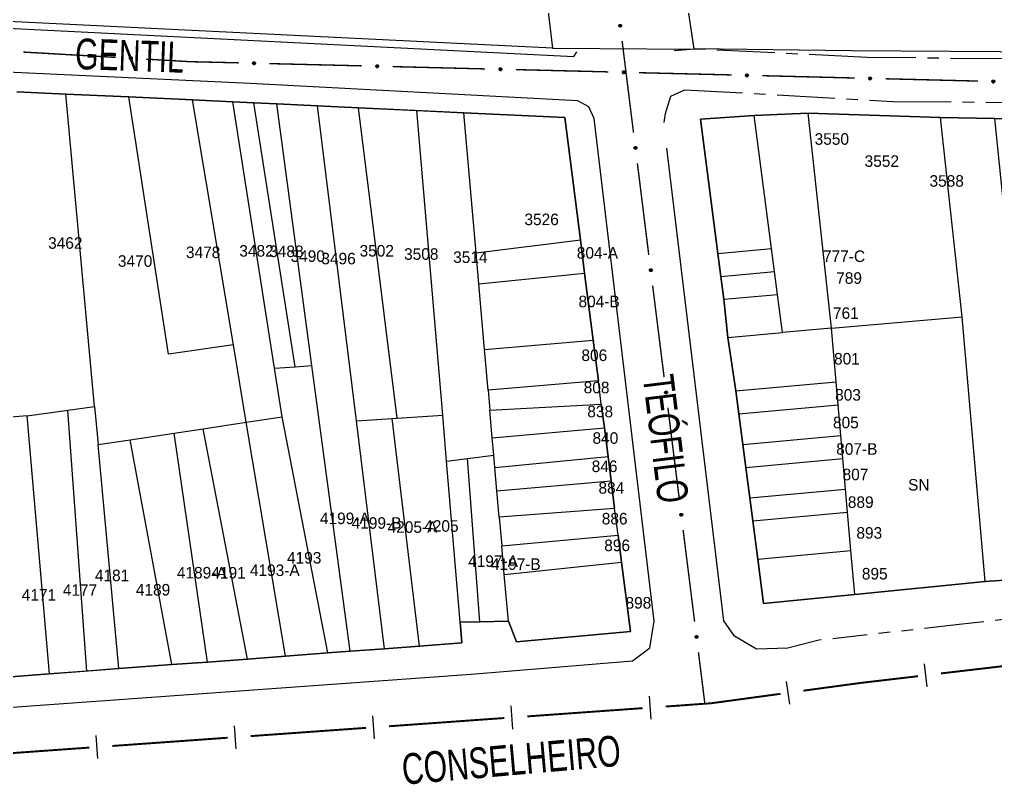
# Model space of a CAD drawing. Extents: x 203851 to 204958, y 4839055 to 4839989.
# Drawn here: x 204323.4 to 204450.1, y 4839085.3 to 4839184.7 of the extents above; entities that cross this region are included whole.
import ezdxf
from ezdxf.enums import TextEntityAlignment as Align

# ---------------------------------------------------------------- set-up
doc = ezdxf.new("R2010")
doc.units = 0
doc.header["$LTSCALE"] = 1.5
doc.header["$MEASUREMENT"] = 0
doc.linetypes.add('TRACO_13', pattern=[8, 5, -1, 1, -1])
doc.linetypes.add('TRACO_25', pattern=[8, 3, -1, 1, -1, 1, -1])
for name, color, linetype in [('CD_MALHA_LOTES', 7, 'CONTINUOUS'), ('HD-CANAIS', 7, 'CONTINUOUS'), ('LM-LIM-SETORES-BAIRROS', 250, 'CONTINUOUS'), ('RU-QUADRA', 210, 'CONTINUOUS'), ('SV-EIXO-RUA-PAV', 20, 'CONTINUOUS'), ('SV-PONTE-BUEIRO', 251, 'CONTINUOUS'), ('SV-RUA-NAO-PAV', 7, 'CONTINUOUS'), ('SV-RUA-PAVIM', 7, 'CONTINUOUS'), ('SV-TXT-RUA-N-PAV', 7, 'CONTINUOUS'), ('SV-TXT-RUA-PAV', 7, 'CONTINUOUS'), ('Th_NmrPort', 1, 'CONTINUOUS')]:
    doc.layers.add(name, color=color, linetype=linetype)
doc.styles.add('ARIAL', font='ARIAL.SHX')

msp = doc.modelspace()

# ---------------------------------------------------------------- linework, layer by layer
at = {"layer": 'CD_MALHA_LOTES', "linetype": 'Continuous', "flags": 128}
for points in [[(204323.05, 4839175.32), (204329.38, 4839175.02)], [(204329.38, 4839175.02), (204337.59, 4839174.64)], [(204333.14, 4839134.44), (204329.38, 4839175.02)], [(204337.59, 4839174.64), (204345.85, 4839174.25)], [(204342.71, 4839141.23), (204337.59, 4839174.64)], [(204345.85, 4839174.25), (204351.06, 4839174)], [(204351.16, 4839142.46), (204345.85, 4839174.25)], [(204351.06, 4839174), (204353.8, 4839173.87)], [(204356.5, 4839139.42), (204351.06, 4839174)], [(204353.8, 4839173.87), (204356.78, 4839173.73)], [(204359.19, 4839139.6), (204353.8, 4839173.87)], [(204356.78, 4839173.73), (204362.08, 4839173.48)], [(204361.34, 4839139.75), (204356.78, 4839173.73)], [(204362.08, 4839173.48), (204367.38, 4839173.23)], [(204367.13, 4839132.57), (204362.08, 4839173.48)], [(204367.38, 4839173.23), (204374.96, 4839172.88)], [(204372.39, 4839132.93), (204367.38, 4839173.23)], [(204374.96, 4839172.88), (204381.05, 4839172.59)], [(204378.32, 4839133.33), (204374.96, 4839172.88)], [(204381.05, 4839172.59), (204394.16, 4839171.97), (204396.19, 4839156.09)], [(204382.65, 4839154.4), (204381.05, 4839172.59)], [(204411.77, 4839171.76), (204418.77, 4839172.21)], [(204414.04, 4839154.32), (204411.77, 4839171.76)], [(204418.77, 4839172.21), (204425.77, 4839172.55)], [(204421.02, 4839154.95), (204418.77, 4839172.21)], [(204425.77, 4839172.55), (204442.93, 4839171.99)], [(204428.79, 4839144.61), (204425.77, 4839172.55)], [(204445.73, 4839146.09), (204442.93, 4839171.99)], [(204442.93, 4839171.99), (204449.97, 4839171.86)], [(204453.54, 4839137.11), (204449.97, 4839171.86)], [(204449.97, 4839171.86), (204463.8, 4839171.75)], [(204382.65, 4839154.4), (204396.19, 4839156.09)], [(204396.19, 4839156.09), (204396.74, 4839151.77)], [(204414.04, 4839154.32), (204421.02, 4839154.95)], [(204421.41, 4839151.98), (204421.02, 4839154.95)], [(204383, 4839150.38), (204382.65, 4839154.4)], [(204414.43, 4839151.34), (204414.04, 4839154.32)], [(204383, 4839150.38), (204396.74, 4839151.77)], [(204396.74, 4839151.77), (204397.85, 4839143.06)], [(204414.43, 4839151.34), (204421.41, 4839151.98)], [(204414.82, 4839148.37), (204414.43, 4839151.34)], [(204421.8, 4839149), (204421.41, 4839151.98)], [(204383.75, 4839141.85), (204383, 4839150.38)], [(204414.82, 4839148.37), (204421.8, 4839149)], [(204422.44, 4839144.04), (204421.8, 4839149)], [(204415.32, 4839143.39), (204414.82, 4839148.37)], [(204428.79, 4839144.61), (204445.73, 4839146.09)], [(204448.73, 4839111.72), (204445.73, 4839146.09)], [(204415.32, 4839143.39), (204422.44, 4839144.04)], [(204428.79, 4839144.61), (204422.44, 4839144.04)], [(204429.4, 4839137.64), (204428.79, 4839144.61)], [(204351.16, 4839142.46), (204342.71, 4839141.23)], [(204352.79, 4839132.39), (204351.16, 4839142.46)], [(204383.75, 4839141.85), (204397.85, 4839143.06)], [(204397.85, 4839143.06), (204398.53, 4839137.78)], [(204416.37, 4839136.46), (204415.32, 4839143.39)], [(204384.21, 4839136.56), (204383.75, 4839141.85)], [(204359.19, 4839139.6), (204361.34, 4839139.75)], [(204366.31, 4839102.64), (204361.34, 4839139.75)], [(204356.5, 4839139.42), (204359.19, 4839139.6)], [(204357.49, 4839133.1), (204356.5, 4839139.42)], [(204398.53, 4839137.78), (204384.21, 4839136.56)], [(204398.91, 4839134.75), (204398.53, 4839137.78)], [(204416.37, 4839136.46), (204429.4, 4839137.64)], [(204429.66, 4839134.65), (204429.4, 4839137.64)], [(204384.21, 4839136.56), (204384.44, 4839133.97)], [(204416.76, 4839133.48), (204416.37, 4839136.46)], [(204384.44, 4839133.97), (204398.91, 4839134.75)], [(204398.91, 4839134.75), (204399.31, 4839131.65)], [(204416.76, 4839133.48), (204429.66, 4839134.65)], [(204430.01, 4839130.67), (204429.66, 4839134.65)], [(204324.39, 4839133.21), (204329.66, 4839133.95)], [(204329.66, 4839133.95), (204333.14, 4839134.44)], [(204332.14, 4839100.08), (204329.66, 4839133.95)], [(204333.14, 4839134.44), (204333.6, 4839129.49)], [(204384.76, 4839130.38), (204384.44, 4839133.97)], [(204417.27, 4839129.51), (204416.76, 4839133.48)], [(204324.39, 4839133.21), (204322.26, 4839133.07)], [(204327.26, 4839099.72), (204324.39, 4839133.21)], [(204347.21, 4839131.55), (204352.79, 4839132.39)], [(204352.79, 4839132.39), (204357.49, 4839133.1)], [(204357.91, 4839102.01), (204352.79, 4839132.39)], [(204363.43, 4839102.43), (204357.49, 4839133.1)], [(204367.13, 4839132.57), (204371.74, 4839132.88)], [(204370.78, 4839102.98), (204367.13, 4839132.57)], [(204371.74, 4839132.88), (204372.39, 4839132.93)], [(204375.33, 4839103.32), (204371.74, 4839132.88)], [(204372.39, 4839132.93), (204378.32, 4839133.33)], [(204378.83, 4839127.34), (204378.32, 4839133.33)], [(204337.77, 4839130.12), (204343.46, 4839130.98)], [(204343.46, 4839130.98), (204347.21, 4839131.55)], [(204347.77, 4839101.25), (204343.46, 4839130.98)], [(204353, 4839101.64), (204347.21, 4839131.55)], [(204384.76, 4839130.38), (204399.31, 4839131.65)], [(204399.31, 4839131.65), (204399.78, 4839127.94)], [(204333.6, 4839129.49), (204337.77, 4839130.12)], [(204343.15, 4839100.91), (204337.77, 4839130.12)], [(204384.96, 4839128.1), (204384.76, 4839130.38)], [(204417.27, 4839129.51), (204430.01, 4839130.67)], [(204430.27, 4839127.68), (204430.01, 4839130.67)], [(204336.3, 4839100.39), (204333.6, 4839129.49)], [(204417.66, 4839126.53), (204417.27, 4839129.51)], [(204378.83, 4839127.34), (204381.52, 4839127.67)], [(204380.6, 4839106.43), (204378.83, 4839127.34)], [(204381.52, 4839127.67), (204384.96, 4839128.1)], [(204383.12, 4839106.48), (204381.52, 4839127.67)], [(204385.1, 4839126.52), (204384.96, 4839128.1)], [(204385.1, 4839126.52), (204399.78, 4839127.94)], [(204399.78, 4839127.94), (204400.18, 4839124.79)], [(204417.66, 4839126.53), (204430.27, 4839127.68)], [(204430.62, 4839123.7), (204430.27, 4839127.68)], [(204385.36, 4839123.5), (204385.1, 4839126.52)], [(204418.18, 4839122.56), (204417.66, 4839126.53)], [(204385.36, 4839123.5), (204400.18, 4839124.79)], [(204400.18, 4839124.79), (204400.64, 4839121.2)], [(204385.66, 4839120.05), (204385.36, 4839123.5)], [(204418.18, 4839122.56), (204430.62, 4839123.7)], [(204430.88, 4839120.71), (204430.62, 4839123.7)], [(204418.57, 4839119.59), (204418.18, 4839122.56)], [(204400.64, 4839121.2), (204385.66, 4839120.05)], [(204401.08, 4839117.74), (204400.64, 4839121.2)], [(204418.57, 4839119.59), (204430.88, 4839120.71)], [(204431.31, 4839115.73), (204430.88, 4839120.71)], [(204385.66, 4839120.05), (204385.99, 4839116.33)], [(204419.21, 4839114.62), (204418.57, 4839119.59)], [(204385.99, 4839116.33), (204401.08, 4839117.74)], [(204401.08, 4839117.74), (204401.53, 4839114.24)], [(204386.32, 4839112.61), (204385.99, 4839116.33)], [(204419.21, 4839114.62), (204431.31, 4839115.73)], [(204431.81, 4839110.03), (204431.31, 4839115.73)], [(204419.97, 4839108.84), (204419.21, 4839114.62)], [(204386.32, 4839112.61), (204401.53, 4839114.24)], [(204401.53, 4839114.24), (204402.68, 4839105.22), (204387.91, 4839103.88), (204386.85, 4839106.56)], [(204386.85, 4839106.56), (204386.32, 4839112.61)], [(204463.67, 4839112.73), (204448.73, 4839111.72)], [(204448.73, 4839111.72), (204431.81, 4839110.03)], [(204431.81, 4839110.03), (204419.97, 4839108.84)], [(204380.6, 4839106.43), (204380.81, 4839103.73), (204375.33, 4839103.32)], [(204383.12, 4839106.48), (204380.6, 4839106.43)], [(204386.85, 4839106.56), (204383.12, 4839106.48)], [(204370.78, 4839102.98), (204366.31, 4839102.64)], [(204375.33, 4839103.32), (204370.78, 4839102.98)], [(204327.26, 4839099.72), (204321.71, 4839099.3), (204321.26, 4839101.7)], [(204357.91, 4839102.01), (204353, 4839101.64)], [(204363.43, 4839102.43), (204357.91, 4839102.01)], [(204366.31, 4839102.64), (204363.43, 4839102.43)], [(204343.15, 4839100.91), (204336.3, 4839100.39)], [(204347.77, 4839101.25), (204343.15, 4839100.91)], [(204353, 4839101.64), (204347.77, 4839101.25)], [(204332.14, 4839100.08), (204327.26, 4839099.72)], [(204336.3, 4839100.39), (204332.14, 4839100.08)]]:
    msp.add_lwpolyline(points, dxfattribs=at)
at = {"layer": 'HD-CANAIS', "linetype": 'Continuous'}
for points in [[(204392.59, 4839180.99, 3.95), (204308.68, 4839185.07, 3.95), (204268.14, 4839187.03, 4.16), (204268.02, 4839193.88, 4.16), (204338.86, 4839190.64, 3.8), (204391.77, 4839187.9, 3.88)], [(204551.82, 4839185.16, 3.92), (204551.48, 4839178.24, 3.92), (204533.11, 4839179.7, 3.92), (204495.53, 4839180.19, 3.92), (204431.45, 4839180.64, 3.75), (204410.96, 4839180.87, 3.73), (204409.91, 4839187.84, 3.73), (204498.01, 4839186.99, 3.65), (204532.22, 4839186.64, 3.57), (204536.82, 4839186.4, 3.57)]]:
    msp.add_polyline3d(points, close=True, dxfattribs=at)
at = {"layer": 'LM-LIM-SETORES-BAIRROS'}
for points in [[(204441.19, 4839098.04), (204440.84, 4839101.02)], [(204423.36, 4839095.77), (204422.96, 4839098.74)], [(204405.38, 4839093.83), (204405.16, 4839096.83)], [(204387.42, 4839092.55), (204387.21, 4839095.55)], [(204369.47, 4839091.27), (204369.26, 4839094.26)], [(204351.51, 4839089.99), (204351.3, 4839092.98)], [(204333.56, 4839088.71), (204333.35, 4839091.7)]]:
    msp.add_lwpolyline(points, dxfattribs=at)
at = {"layer": 'LM-LIM-SETORES-BAIRROS', "const_width": 0.25}
for points in [[(204443, 4839099.77), (204457.9, 4839101.52)], [(204432.43, 4839098.52), (204440.02, 4839099.41)], [(204425.14, 4839097.53), (204432.08, 4839098.47)], [(204432.08, 4839098.47), (204432.43, 4839098.52)], [(204413.12, 4839095.89), (204422.17, 4839097.12)], [(204389.31, 4839094.19), (204404.27, 4839095.26)], [(204407.27, 4839095.47), (204412.25, 4839095.83)], [(204412.25, 4839095.83), (204413.12, 4839095.89)], [(204371.36, 4839092.91), (204386.32, 4839093.98)], [(204353.4, 4839091.63), (204368.36, 4839092.7)], [(204335.45, 4839090.35), (204350.41, 4839091.42)], [(204317.49, 4839089.07), (204332.46, 4839090.14)]]:
    msp.add_lwpolyline(points, dxfattribs=at)
at = {"layer": 'RU-QUADRA', "linetype": 'Continuous', "flags": 128}
for points in [[(204321.71, 4839099.3), (204327.26, 4839099.72), (204336.3, 4839100.39), (204343.15, 4839100.91), (204347.77, 4839101.25), (204353, 4839101.64), (204357.91, 4839102.01), (204363.43, 4839102.43), (204366.31, 4839102.64), (204370.78, 4839102.98), (204375.33, 4839103.32), (204380.81, 4839103.73), (204380.6, 4839106.43), (204383.12, 4839106.48), (204386.85, 4839106.56), (204387.91, 4839103.88), (204402.68, 4839105.22), (204401.53, 4839114.24), (204401.08, 4839117.74), (204400.64, 4839121.2), (204400.18, 4839124.79), (204399.78, 4839127.94), (204399.31, 4839131.65), (204398.91, 4839134.75), (204398.53, 4839137.78), (204397.85, 4839143.06), (204396.74, 4839151.77), (204396.19, 4839156.09), (204394.16, 4839171.97), (204381.05, 4839172.59), (204367.38, 4839173.23), (204362.08, 4839173.48), (204356.78, 4839173.73), (204353.8, 4839173.87), (204351.06, 4839174), (204345.85, 4839174.25), (204337.59, 4839174.64), (204329.38, 4839175.02), (204323.05, 4839175.32)], [(204463.8, 4839171.75), (204449.97, 4839171.86), (204442.93, 4839171.99), (204425.77, 4839172.55), (204418.77, 4839172.21), (204411.77, 4839171.76), (204414.04, 4839154.32), (204414.43, 4839151.34), (204414.82, 4839148.37), (204415.32, 4839143.39), (204416.37, 4839136.46), (204416.76, 4839133.48), (204417.27, 4839129.51), (204417.66, 4839126.53), (204418.18, 4839122.56), (204418.57, 4839119.59), (204419.21, 4839114.62), (204419.97, 4839108.84), (204431.81, 4839110.03), (204448.73, 4839111.72), (204463.67, 4839112.73)]]:
    msp.add_lwpolyline(points, dxfattribs=at)
at = {"layer": 'SV-EIXO-RUA-PAV'}
for points in [[(204401.45, 4839184.05), (204401.49, 4839184.02), (204401.52, 4839183.99), (204401.53, 4839183.95), (204401.54, 4839183.92), (204401.54, 4839183.88), (204401.53, 4839183.85), (204401.52, 4839183.81), (204401.49, 4839183.77), (204401.45, 4839183.74), (204401.42, 4839183.73), (204401.38, 4839183.72), (204401.35, 4839183.72), (204401.31, 4839183.73), (204401.27, 4839183.74), (204401.23, 4839183.77), (204401.21, 4839183.81), (204401.19, 4839183.84), (204401.19, 4839183.87), (204401.18, 4839183.91), (204401.19, 4839183.95), (204401.21, 4839183.98), (204401.24, 4839184.02), (204401.27, 4839184.05), (204401.3, 4839184.06), (204401.34, 4839184.07), (204401.37, 4839184.07), (204401.41, 4839184.07), (204401.45, 4839184.05)], [(204337.7, 4839179.78), (204337.74, 4839179.81), (204337.78, 4839179.84), (204337.82, 4839179.84), (204337.85, 4839179.84), (204337.88, 4839179.84), (204337.92, 4839179.83), (204337.95, 4839179.8), (204337.99, 4839179.77), (204338.01, 4839179.73), (204338.02, 4839179.69), (204338.02, 4839179.66), (204338.01, 4839179.62), (204338, 4839179.59), (204337.97, 4839179.55), (204337.94, 4839179.52), (204337.9, 4839179.5), (204337.86, 4839179.49), (204337.83, 4839179.49), (204337.79, 4839179.5), (204337.76, 4839179.51), (204337.72, 4839179.53), (204337.69, 4839179.57), (204337.67, 4839179.61), (204337.66, 4839179.64), (204337.66, 4839179.68), (204337.67, 4839179.71), (204337.68, 4839179.75), (204337.7, 4839179.78)], [(204353.69, 4839179.13), (204353.72, 4839179.17), (204353.76, 4839179.19), (204353.79, 4839179.2), (204353.83, 4839179.2), (204353.86, 4839179.19), (204353.9, 4839179.18), (204353.93, 4839179.16), (204353.97, 4839179.13), (204353.99, 4839179.09), (204354, 4839179.05), (204354, 4839179.02), (204354, 4839178.98), (204353.98, 4839178.95), (204353.96, 4839178.91), (204353.93, 4839178.88), (204353.89, 4839178.86), (204353.86, 4839178.85), (204353.82, 4839178.84), (204353.78, 4839178.85), (204353.75, 4839178.86), (204353.71, 4839178.88), (204353.68, 4839178.92), (204353.66, 4839178.95), (204353.65, 4839178.99), (204353.65, 4839179.02), (204353.65, 4839179.06), (204353.66, 4839179.1), (204353.69, 4839179.13)], [(204369.68, 4839178.74), (204369.72, 4839178.77), (204369.75, 4839178.8), (204369.79, 4839178.81), (204369.82, 4839178.81), (204369.86, 4839178.8), (204369.89, 4839178.79), (204369.93, 4839178.77), (204369.96, 4839178.74), (204369.98, 4839178.7), (204369.99, 4839178.66), (204370, 4839178.63), (204369.99, 4839178.59), (204369.98, 4839178.56), (204369.96, 4839178.52), (204369.92, 4839178.49), (204369.89, 4839178.46), (204369.85, 4839178.46), (204369.81, 4839178.45), (204369.78, 4839178.46), (204369.74, 4839178.47), (204369.71, 4839178.49), (204369.68, 4839178.53), (204369.65, 4839178.56), (204369.64, 4839178.6), (204369.64, 4839178.63), (204369.65, 4839178.67), (204369.66, 4839178.7), (204369.68, 4839178.74)], [(204385.68, 4839178.35), (204385.71, 4839178.38), (204385.75, 4839178.41), (204385.78, 4839178.42), (204385.82, 4839178.42), (204385.85, 4839178.41), (204385.89, 4839178.4), (204385.92, 4839178.38), (204385.96, 4839178.34), (204385.98, 4839178.31), (204385.99, 4839178.27), (204385.99, 4839178.23), (204385.99, 4839178.2), (204385.98, 4839178.17), (204385.95, 4839178.13), (204385.92, 4839178.1), (204385.88, 4839178.07), (204385.85, 4839178.07), (204385.81, 4839178.06), (204385.77, 4839178.07), (204385.74, 4839178.08), (204385.7, 4839178.1), (204385.67, 4839178.14), (204385.65, 4839178.17), (204385.64, 4839178.21), (204385.64, 4839178.24), (204385.64, 4839178.28), (204385.65, 4839178.31), (204385.68, 4839178.35)], [(204401.67, 4839177.96), (204401.71, 4839177.99), (204401.74, 4839178.01), (204401.78, 4839178.02), (204401.81, 4839178.02), (204401.85, 4839178.02), (204401.88, 4839178.01), (204401.92, 4839177.99), (204401.95, 4839177.95), (204401.97, 4839177.91), (204401.99, 4839177.88), (204401.99, 4839177.84), (204401.98, 4839177.81), (204401.97, 4839177.77), (204401.95, 4839177.74), (204401.91, 4839177.7), (204401.88, 4839177.68), (204401.84, 4839177.67), (204401.8, 4839177.67), (204401.77, 4839177.68), (204401.74, 4839177.69), (204401.7, 4839177.71), (204401.67, 4839177.75), (204401.64, 4839177.78), (204401.64, 4839177.82), (204401.63, 4839177.85), (204401.64, 4839177.89), (204401.65, 4839177.92), (204401.67, 4839177.96)], [(204417.67, 4839177.56), (204417.7, 4839177.6), (204417.74, 4839177.62), (204417.77, 4839177.63), (204417.81, 4839177.63), (204417.84, 4839177.62), (204417.88, 4839177.61), (204417.91, 4839177.59), (204417.95, 4839177.56), (204417.97, 4839177.52), (204417.98, 4839177.48), (204417.98, 4839177.45), (204417.98, 4839177.41), (204417.97, 4839177.38), (204417.94, 4839177.34), (204417.91, 4839177.31), (204417.87, 4839177.28), (204417.84, 4839177.28), (204417.8, 4839177.27), (204417.76, 4839177.28), (204417.73, 4839177.29), (204417.69, 4839177.31), (204417.66, 4839177.35), (204417.64, 4839177.38), (204417.63, 4839177.42), (204417.63, 4839177.45), (204417.63, 4839177.49), (204417.64, 4839177.53), (204417.67, 4839177.56)], [(204433.66, 4839177.16), (204433.7, 4839177.2), (204433.73, 4839177.22), (204433.77, 4839177.23), (204433.8, 4839177.23), (204433.84, 4839177.23), (204433.87, 4839177.21), (204433.91, 4839177.19), (204433.94, 4839177.16), (204433.96, 4839177.12), (204433.98, 4839177.08), (204433.98, 4839177.05), (204433.97, 4839177.01), (204433.96, 4839176.98), (204433.94, 4839176.94), (204433.9, 4839176.91), (204433.87, 4839176.89), (204433.83, 4839176.88), (204433.79, 4839176.88), (204433.76, 4839176.88), (204433.73, 4839176.89), (204433.69, 4839176.92), (204433.66, 4839176.95), (204433.63, 4839176.99), (204433.63, 4839177.02), (204433.62, 4839177.06), (204433.63, 4839177.09), (204433.64, 4839177.13), (204433.66, 4839177.16)], [(204449.66, 4839176.77), (204449.69, 4839176.8), (204449.73, 4839176.82), (204449.77, 4839176.83), (204449.8, 4839176.83), (204449.83, 4839176.83), (204449.87, 4839176.82), (204449.9, 4839176.8), (204449.94, 4839176.76), (204449.96, 4839176.72), (204449.97, 4839176.69), (204449.97, 4839176.65), (204449.97, 4839176.62), (204449.96, 4839176.58), (204449.93, 4839176.55), (204449.9, 4839176.51), (204449.86, 4839176.49), (204449.83, 4839176.48), (204449.79, 4839176.48), (204449.75, 4839176.48), (204449.72, 4839176.5), (204449.68, 4839176.52), (204449.65, 4839176.55), (204449.63, 4839176.59), (204449.62, 4839176.62), (204449.62, 4839176.66), (204449.62, 4839176.7), (204449.63, 4839176.73), (204449.66, 4839176.77)], [(204403.43, 4839168.17), (204403.47, 4839168.14), (204403.5, 4839168.11), (204403.51, 4839168.07), (204403.52, 4839168.04), (204403.52, 4839168.01), (204403.51, 4839167.97), (204403.5, 4839167.93), (204403.47, 4839167.89), (204403.43, 4839167.87), (204403.4, 4839167.85), (204403.36, 4839167.84), (204403.33, 4839167.84), (204403.29, 4839167.85), (204403.25, 4839167.87), (204403.22, 4839167.9), (204403.19, 4839167.93), (204403.18, 4839167.96), (204403.17, 4839168), (204403.17, 4839168.03), (204403.17, 4839168.07), (204403.19, 4839168.11), (204403.22, 4839168.15), (204403.25, 4839168.17), (204403.29, 4839168.19), (204403.32, 4839168.19), (204403.36, 4839168.2), (204403.39, 4839168.19), (204403.43, 4839168.17)], [(204405.41, 4839152.3), (204405.45, 4839152.27), (204405.48, 4839152.23), (204405.5, 4839152.2), (204405.5, 4839152.16), (204405.5, 4839152.13), (204405.5, 4839152.09), (204405.48, 4839152.05), (204405.45, 4839152.02), (204405.41, 4839151.99), (204405.38, 4839151.97), (204405.35, 4839151.97), (204405.31, 4839151.96), (204405.28, 4839151.97), (204405.24, 4839151.99), (204405.2, 4839152.02), (204405.17, 4839152.05), (204405.16, 4839152.09), (204405.15, 4839152.12), (204405.15, 4839152.16), (204405.16, 4839152.19), (204405.17, 4839152.23), (204405.2, 4839152.27), (204405.24, 4839152.3), (204405.27, 4839152.31), (204405.3, 4839152.32), (204405.34, 4839152.32), (204405.38, 4839152.31), (204405.41, 4839152.3)], [(204407.4, 4839136.42), (204407.44, 4839136.39), (204407.46, 4839136.36), (204407.48, 4839136.32), (204407.48, 4839136.29), (204407.48, 4839136.25), (204407.48, 4839136.22), (204407.46, 4839136.18), (204407.43, 4839136.14), (204407.4, 4839136.11), (204407.36, 4839136.1), (204407.33, 4839136.09), (204407.29, 4839136.09), (204407.26, 4839136.1), (204407.22, 4839136.11), (204407.18, 4839136.14), (204407.15, 4839136.18), (204407.14, 4839136.21), (204407.13, 4839136.24), (204407.13, 4839136.28), (204407.14, 4839136.32), (204407.15, 4839136.35), (204407.19, 4839136.39), (204407.22, 4839136.42), (204407.25, 4839136.43), (204407.29, 4839136.44), (204407.32, 4839136.44), (204407.36, 4839136.44), (204407.4, 4839136.42)], [(204409.38, 4839120.54), (204409.42, 4839120.51), (204409.44, 4839120.48), (204409.46, 4839120.44), (204409.47, 4839120.41), (204409.47, 4839120.38), (204409.46, 4839120.34), (204409.44, 4839120.3), (204409.42, 4839120.26), (204409.38, 4839120.24), (204409.35, 4839120.22), (204409.31, 4839120.21), (204409.28, 4839120.21), (204409.24, 4839120.22), (204409.2, 4839120.24), (204409.16, 4839120.27), (204409.14, 4839120.3), (204409.12, 4839120.33), (204409.11, 4839120.37), (204409.11, 4839120.4), (204409.12, 4839120.44), (204409.14, 4839120.48), (204409.17, 4839120.52), (204409.2, 4839120.54), (204409.23, 4839120.56), (204409.27, 4839120.56), (204409.3, 4839120.56), (204409.34, 4839120.56), (204409.38, 4839120.54)], [(204411.36, 4839104.66), (204411.4, 4839104.64), (204411.43, 4839104.6), (204411.44, 4839104.57), (204411.45, 4839104.53), (204411.45, 4839104.5), (204411.44, 4839104.46), (204411.43, 4839104.42), (204411.4, 4839104.39), (204411.36, 4839104.36), (204411.33, 4839104.34), (204411.29, 4839104.34), (204411.26, 4839104.33), (204411.22, 4839104.34), (204411.18, 4839104.36), (204411.14, 4839104.39), (204411.12, 4839104.42), (204411.1, 4839104.46), (204411.1, 4839104.49), (204411.1, 4839104.53), (204411.1, 4839104.56), (204411.12, 4839104.6), (204411.15, 4839104.64), (204411.18, 4839104.67), (204411.22, 4839104.68), (204411.25, 4839104.69), (204411.29, 4839104.69), (204411.32, 4839104.68), (204411.36, 4839104.66)]]:
    msp.add_lwpolyline(points, close=True, dxfattribs=at)
for points in [[(204401.24, 4839184.02), (204401.31, 4839183.73)], [(204401.25, 4839184.03), (204401.33, 4839183.73)], [(204401.27, 4839184.05), (204401.35, 4839183.72)], [(204401.29, 4839184.05), (204401.36, 4839183.72)], [(204401.3, 4839184.06), (204401.38, 4839183.72)], [(204401.32, 4839184.06), (204401.4, 4839183.72)], [(204401.34, 4839184.07), (204401.42, 4839183.73)], [(204401.36, 4839184.07), (204401.44, 4839183.74)], [(204401.37, 4839184.07), (204401.45, 4839183.74)], [(204401.39, 4839184.06), (204401.47, 4839183.76)], [(204401.41, 4839184.07), (204401.49, 4839183.77)], [(204401.43, 4839184.06), (204401.5, 4839183.79)], [(204401.45, 4839184.05), (204401.52, 4839183.81)], [(204401.47, 4839184.03), (204401.52, 4839183.83)], [(204401.18, 4839183.91), (204401.21, 4839183.81)], [(204401.19, 4839183.95), (204401.23, 4839183.77)], [(204401.19, 4839183.92), (204401.22, 4839183.8)], [(204401.2, 4839183.96), (204401.25, 4839183.77)], [(204401.21, 4839183.98), (204401.27, 4839183.74)], [(204401.23, 4839184), (204401.29, 4839183.74)], [(204401.49, 4839184.02), (204401.53, 4839183.85)], [(204401.5, 4839184), (204401.53, 4839183.87)], [(204401.52, 4839183.99), (204401.54, 4839183.88)], [(204337.66, 4839179.68), (204338.02, 4839179.69)], [(204337.66, 4839179.64), (204338.02, 4839179.66)], [(204337.67, 4839179.71), (204338.01, 4839179.73)], [(204337.67, 4839179.7), (204338.01, 4839179.71)], [(204337.67, 4839179.66), (204338.01, 4839179.67)], [(204337.67, 4839179.62), (204338.01, 4839179.64)], [(204337.67, 4839179.61), (204338.01, 4839179.62)], [(204337.68, 4839179.75), (204337.99, 4839179.77)], [(204337.68, 4839179.73), (204337.99, 4839179.75)], [(204337.68, 4839179.59), (204338, 4839179.6)], [(204337.69, 4839179.76), (204337.97, 4839179.78)], [(204337.69, 4839179.57), (204338, 4839179.59)], [(204337.7, 4839179.78), (204337.95, 4839179.8)], [(204337.71, 4839179.55), (204337.98, 4839179.57)], [(204337.72, 4839179.53), (204337.97, 4839179.55)], [(204337.73, 4839179.8), (204337.93, 4839179.81)], [(204337.74, 4839179.81), (204337.92, 4839179.83)], [(204337.75, 4839179.52), (204337.95, 4839179.54)], [(204337.76, 4839179.83), (204337.89, 4839179.83)], [(204337.76, 4839179.51), (204337.94, 4839179.52)], [(204337.78, 4839179.84), (204337.88, 4839179.84)], [(204337.78, 4839179.5), (204337.91, 4839179.51)], [(204337.79, 4839179.5), (204337.9, 4839179.5)], [(204353.65, 4839179.06), (204353.99, 4839179.09)], [(204353.65, 4839179.04), (204353.99, 4839179.07)], [(204353.65, 4839179.02), (204354, 4839179.05)], [(204353.65, 4839179.01), (204354, 4839179.03)], [(204353.65, 4839178.99), (204354, 4839179.02)], [(204353.66, 4839179.1), (204353.97, 4839179.13)], [(204353.66, 4839179.08), (204353.97, 4839179.11)], [(204353.66, 4839178.97), (204354, 4839179)], [(204353.66, 4839178.95), (204354, 4839178.98)], [(204353.67, 4839179.11), (204353.95, 4839179.14)], [(204353.67, 4839178.94), (204353.99, 4839178.96)], [(204353.69, 4839179.13), (204353.93, 4839179.16)], [(204353.71, 4839179.15), (204353.91, 4839179.17)], [(204353.72, 4839179.17), (204353.9, 4839179.18)], [(204353.74, 4839179.18), (204353.87, 4839179.19)], [(204353.76, 4839179.19), (204353.86, 4839179.19)], [(204353.68, 4839178.92), (204353.98, 4839178.95)], [(204353.7, 4839178.9), (204353.97, 4839178.93)], [(204353.71, 4839178.88), (204353.96, 4839178.91)], [(204353.74, 4839178.87), (204353.94, 4839178.89)], [(204353.75, 4839178.86), (204353.93, 4839178.88)], [(204353.77, 4839178.86), (204353.9, 4839178.87)], [(204353.78, 4839178.85), (204353.89, 4839178.86)], [(204369.64, 4839178.63), (204369.99, 4839178.66)], [(204369.64, 4839178.6), (204370, 4839178.63)], [(204369.65, 4839178.67), (204369.98, 4839178.7)], [(204369.65, 4839178.65), (204369.98, 4839178.68)], [(204369.65, 4839178.62), (204369.99, 4839178.64)], [(204369.65, 4839178.58), (204369.99, 4839178.61)], [(204369.65, 4839178.56), (204369.99, 4839178.59)], [(204369.66, 4839178.7), (204369.96, 4839178.74)], [(204369.66, 4839178.69), (204369.97, 4839178.72)], [(204369.67, 4839178.72), (204369.94, 4839178.75)], [(204369.67, 4839178.54), (204369.98, 4839178.57)], [(204369.68, 4839178.74), (204369.93, 4839178.77)], [(204369.68, 4839178.53), (204369.98, 4839178.56)], [(204369.7, 4839178.76), (204369.9, 4839178.78)], [(204369.7, 4839178.51), (204369.97, 4839178.54)], [(204369.71, 4839178.49), (204369.96, 4839178.52)], [(204369.72, 4839178.77), (204369.89, 4839178.79)], [(204369.73, 4839178.48), (204369.93, 4839178.5)], [(204369.74, 4839178.79), (204369.87, 4839178.8)], [(204369.74, 4839178.47), (204369.92, 4839178.49)], [(204369.75, 4839178.8), (204369.86, 4839178.8)], [(204369.77, 4839178.46), (204369.9, 4839178.47)], [(204369.78, 4839178.46), (204369.89, 4839178.46)], [(204385.64, 4839178.28), (204385.98, 4839178.31)], [(204385.64, 4839178.26), (204385.98, 4839178.29)], [(204385.64, 4839178.24), (204385.99, 4839178.27)], [(204385.64, 4839178.23), (204385.99, 4839178.25)], [(204385.64, 4839178.21), (204385.99, 4839178.23)], [(204385.65, 4839178.31), (204385.96, 4839178.34)], [(204385.65, 4839178.3), (204385.96, 4839178.33)], [(204385.65, 4839178.19), (204385.99, 4839178.22)], [(204385.65, 4839178.17), (204385.99, 4839178.2)], [(204385.66, 4839178.15), (204385.98, 4839178.18)], [(204385.67, 4839178.33), (204385.94, 4839178.36)], [(204385.67, 4839178.14), (204385.98, 4839178.17)], [(204385.68, 4839178.35), (204385.92, 4839178.38)], [(204385.69, 4839178.12), (204385.96, 4839178.15)], [(204385.7, 4839178.37), (204385.9, 4839178.39)], [(204385.7, 4839178.1), (204385.95, 4839178.13)], [(204385.71, 4839178.38), (204385.89, 4839178.4)], [(204385.73, 4839178.4), (204385.86, 4839178.41)], [(204385.73, 4839178.09), (204385.93, 4839178.11)], [(204385.74, 4839178.08), (204385.92, 4839178.1)], [(204385.75, 4839178.41), (204385.85, 4839178.41)], [(204385.76, 4839178.07), (204385.89, 4839178.08)], [(204385.77, 4839178.07), (204385.88, 4839178.07)], [(204401.63, 4839177.85), (204401.99, 4839177.88)], [(204401.64, 4839177.89), (204401.97, 4839177.91)], [(204401.64, 4839177.87), (204401.97, 4839177.9)], [(204401.64, 4839177.83), (204401.98, 4839177.86)], [(204401.64, 4839177.82), (204401.99, 4839177.84)], [(204401.64, 4839177.8), (204401.98, 4839177.83)], [(204401.64, 4839177.78), (204401.98, 4839177.81)], [(204401.65, 4839177.92), (204401.95, 4839177.95)], [(204401.65, 4839177.9), (204401.96, 4839177.93)], [(204401.66, 4839177.94), (204401.93, 4839177.97)], [(204401.66, 4839177.76), (204401.97, 4839177.79)], [(204401.67, 4839177.96), (204401.92, 4839177.99)], [(204401.67, 4839177.75), (204401.97, 4839177.77)], [(204401.69, 4839177.98), (204401.89, 4839178)], [(204401.69, 4839177.73), (204401.96, 4839177.76)], [(204401.7, 4839177.71), (204401.95, 4839177.74)], [(204401.71, 4839177.99), (204401.88, 4839178.01)], [(204401.72, 4839177.7), (204401.92, 4839177.72)], [(204401.73, 4839178.01), (204401.86, 4839178.01)], [(204401.74, 4839178.01), (204401.85, 4839178.02)], [(204401.74, 4839177.69), (204401.91, 4839177.7)], [(204401.76, 4839177.68), (204401.89, 4839177.69)], [(204401.77, 4839177.68), (204401.88, 4839177.68)], [(204417.63, 4839177.49), (204417.97, 4839177.52)], [(204417.63, 4839177.47), (204417.97, 4839177.5)], [(204417.63, 4839177.45), (204417.98, 4839177.48)], [(204417.63, 4839177.44), (204417.98, 4839177.46)], [(204417.63, 4839177.42), (204417.98, 4839177.45)], [(204417.64, 4839177.53), (204417.95, 4839177.56)], [(204417.64, 4839177.51), (204417.95, 4839177.54)], [(204417.64, 4839177.4), (204417.98, 4839177.43)], [(204417.64, 4839177.38), (204417.98, 4839177.41)], [(204417.65, 4839177.37), (204417.97, 4839177.39)], [(204417.66, 4839177.54), (204417.93, 4839177.57)], [(204417.66, 4839177.35), (204417.97, 4839177.38)], [(204417.67, 4839177.56), (204417.91, 4839177.59)], [(204417.68, 4839177.33), (204417.95, 4839177.36)], [(204417.69, 4839177.58), (204417.89, 4839177.6)], [(204417.69, 4839177.31), (204417.94, 4839177.34)], [(204417.7, 4839177.6), (204417.88, 4839177.61)], [(204417.72, 4839177.61), (204417.85, 4839177.62)], [(204417.72, 4839177.3), (204417.92, 4839177.32)], [(204417.73, 4839177.29), (204417.91, 4839177.31)], [(204417.74, 4839177.62), (204417.84, 4839177.62)], [(204417.75, 4839177.28), (204417.88, 4839177.3)], [(204417.76, 4839177.28), (204417.87, 4839177.28)], [(204433.62, 4839177.06), (204433.98, 4839177.08)], [(204433.63, 4839177.09), (204433.96, 4839177.12)], [(204433.63, 4839177.08), (204433.96, 4839177.1)], [(204433.63, 4839177.04), (204433.97, 4839177.06)], [(204433.63, 4839177.02), (204433.98, 4839177.05)], [(204433.63, 4839177), (204433.97, 4839177.03)], [(204433.63, 4839176.99), (204433.97, 4839177.01)], [(204433.64, 4839177.13), (204433.94, 4839177.16)], [(204433.64, 4839177.11), (204433.95, 4839177.14)], [(204433.65, 4839177.14), (204433.92, 4839177.17)], [(204433.65, 4839176.97), (204433.96, 4839177)], [(204433.66, 4839177.16), (204433.91, 4839177.19)], [(204433.66, 4839176.95), (204433.96, 4839176.98)], [(204433.68, 4839177.18), (204433.88, 4839177.2)], [(204433.68, 4839176.93), (204433.95, 4839176.96)], [(204433.69, 4839176.92), (204433.94, 4839176.94)], [(204433.7, 4839177.2), (204433.87, 4839177.21)], [(204433.71, 4839176.91), (204433.91, 4839176.93)], [(204433.72, 4839177.21), (204433.85, 4839177.22)], [(204433.73, 4839177.22), (204433.84, 4839177.23)], [(204433.73, 4839176.89), (204433.9, 4839176.91)], [(204433.75, 4839176.89), (204433.88, 4839176.9)], [(204433.76, 4839176.88), (204433.87, 4839176.89)], [(204449.62, 4839176.7), (204449.96, 4839176.72)], [(204449.62, 4839176.68), (204449.96, 4839176.71)], [(204449.62, 4839176.66), (204449.97, 4839176.69)], [(204449.62, 4839176.64), (204449.97, 4839176.67)], [(204449.62, 4839176.62), (204449.97, 4839176.65)], [(204449.63, 4839176.73), (204449.94, 4839176.76)], [(204449.63, 4839176.71), (204449.94, 4839176.74)], [(204449.63, 4839176.61), (204449.97, 4839176.63)], [(204449.63, 4839176.59), (204449.97, 4839176.62)], [(204449.64, 4839176.57), (204449.96, 4839176.6)], [(204449.65, 4839176.75), (204449.92, 4839176.78)], [(204449.65, 4839176.55), (204449.96, 4839176.58)], [(204449.66, 4839176.77), (204449.9, 4839176.8)], [(204449.67, 4839176.54), (204449.94, 4839176.56)], [(204449.68, 4839176.78), (204449.88, 4839176.81)], [(204449.68, 4839176.52), (204449.93, 4839176.55)], [(204449.69, 4839176.8), (204449.87, 4839176.82)], [(204449.71, 4839176.81), (204449.84, 4839176.82)], [(204449.71, 4839176.51), (204449.91, 4839176.53)], [(204449.72, 4839176.5), (204449.9, 4839176.51)], [(204449.73, 4839176.82), (204449.83, 4839176.83)], [(204449.74, 4839176.49), (204449.87, 4839176.5)], [(204449.75, 4839176.48), (204449.86, 4839176.49)], [(204403.17, 4839168.07), (204403.22, 4839167.9)], [(204403.17, 4839168.05), (204403.2, 4839167.92)], [(204403.17, 4839168.03), (204403.19, 4839167.93)], [(204403.18, 4839168.08), (204403.23, 4839167.89)], [(204403.19, 4839168.11), (204403.25, 4839167.87)], [(204403.21, 4839168.12), (204403.27, 4839167.86)], [(204403.22, 4839168.15), (204403.29, 4839167.85)], [(204403.24, 4839168.16), (204403.31, 4839167.85)], [(204403.25, 4839168.17), (204403.33, 4839167.84)], [(204403.27, 4839168.18), (204403.35, 4839167.84)], [(204403.29, 4839168.19), (204403.36, 4839167.84)], [(204403.3, 4839168.19), (204403.38, 4839167.85)], [(204403.32, 4839168.19), (204403.4, 4839167.85)], [(204403.34, 4839168.19), (204403.42, 4839167.86)], [(204403.36, 4839168.2), (204403.43, 4839167.87)], [(204403.38, 4839168.19), (204403.45, 4839167.88)], [(204403.39, 4839168.19), (204403.47, 4839167.89)], [(204403.41, 4839168.18), (204403.48, 4839167.92)], [(204403.43, 4839168.17), (204403.5, 4839167.93)], [(204403.45, 4839168.15), (204403.5, 4839167.96)], [(204403.47, 4839168.14), (204403.51, 4839167.97)], [(204403.49, 4839168.12), (204403.51, 4839168)], [(204403.5, 4839168.11), (204403.52, 4839168.01)], [(204405.15, 4839152.17), (204405.18, 4839152.04)], [(204405.15, 4839152.16), (204405.17, 4839152.05)], [(204405.16, 4839152.19), (204405.2, 4839152.02)], [(204405.17, 4839152.23), (204405.24, 4839151.99)], [(204405.17, 4839152.21), (204405.22, 4839152.01)], [(204405.19, 4839152.25), (204405.26, 4839151.98)], [(204405.2, 4839152.27), (204405.28, 4839151.97)], [(204405.22, 4839152.28), (204405.29, 4839151.97)], [(204405.24, 4839152.3), (204405.31, 4839151.96)], [(204405.25, 4839152.3), (204405.33, 4839151.97)], [(204405.27, 4839152.31), (204405.35, 4839151.97)], [(204405.29, 4839152.31), (204405.36, 4839151.97)], [(204405.3, 4839152.32), (204405.38, 4839151.97)], [(204405.32, 4839152.31), (204405.4, 4839151.99)], [(204405.34, 4839152.32), (204405.41, 4839151.99)], [(204405.36, 4839152.31), (204405.43, 4839152.01)], [(204405.38, 4839152.31), (204405.45, 4839152.02)], [(204405.39, 4839152.3), (204405.46, 4839152.04)], [(204405.41, 4839152.3), (204405.48, 4839152.05)], [(204405.43, 4839152.28), (204405.49, 4839152.08)], [(204405.45, 4839152.27), (204405.5, 4839152.09)], [(204405.47, 4839152.25), (204405.5, 4839152.12)], [(204405.48, 4839152.23), (204405.5, 4839152.13)], [(204407.13, 4839136.28), (204407.15, 4839136.18)], [(204407.14, 4839136.32), (204407.18, 4839136.14)], [(204407.14, 4839136.29), (204407.17, 4839136.17)], [(204407.15, 4839136.35), (204407.22, 4839136.11)], [(204407.15, 4839136.33), (204407.2, 4839136.13)], [(204407.17, 4839136.37), (204407.24, 4839136.11)], [(204407.19, 4839136.39), (204407.26, 4839136.1)], [(204407.2, 4839136.4), (204407.27, 4839136.1)], [(204407.22, 4839136.42), (204407.29, 4839136.09)], [(204407.23, 4839136.42), (204407.31, 4839136.09)], [(204407.25, 4839136.43), (204407.33, 4839136.09)], [(204407.27, 4839136.43), (204407.34, 4839136.09)], [(204407.29, 4839136.44), (204407.36, 4839136.1)], [(204407.3, 4839136.44), (204407.38, 4839136.11)], [(204407.32, 4839136.44), (204407.4, 4839136.11)], [(204407.34, 4839136.43), (204407.41, 4839136.13)], [(204407.36, 4839136.44), (204407.43, 4839136.14)], [(204407.38, 4839136.43), (204407.45, 4839136.16)], [(204407.4, 4839136.42), (204407.46, 4839136.18)], [(204407.42, 4839136.4), (204407.47, 4839136.2)], [(204407.44, 4839136.39), (204407.48, 4839136.22)], [(204407.45, 4839136.37), (204407.48, 4839136.24)], [(204407.46, 4839136.36), (204407.48, 4839136.25)], [(204409.11, 4839120.4), (204409.14, 4839120.3)], [(204409.12, 4839120.44), (204409.16, 4839120.27)], [(204409.12, 4839120.42), (204409.15, 4839120.29)], [(204409.13, 4839120.45), (204409.18, 4839120.26)], [(204409.14, 4839120.48), (204409.2, 4839120.24)], [(204409.15, 4839120.49), (204409.22, 4839120.23)], [(204409.17, 4839120.52), (204409.24, 4839120.22)], [(204409.18, 4839120.53), (204409.26, 4839120.22)], [(204409.2, 4839120.54), (204409.28, 4839120.21)], [(204409.22, 4839120.55), (204409.29, 4839120.21)], [(204409.23, 4839120.56), (204409.31, 4839120.21)], [(204409.25, 4839120.56), (204409.33, 4839120.22)], [(204409.27, 4839120.56), (204409.35, 4839120.22)], [(204409.29, 4839120.56), (204409.36, 4839120.23)], [(204409.3, 4839120.56), (204409.38, 4839120.24)], [(204409.32, 4839120.56), (204409.4, 4839120.25)], [(204409.34, 4839120.56), (204409.42, 4839120.26)], [(204409.36, 4839120.55), (204409.43, 4839120.28)], [(204409.38, 4839120.54), (204409.44, 4839120.3)], [(204409.4, 4839120.52), (204409.45, 4839120.33)], [(204409.42, 4839120.51), (204409.46, 4839120.34)], [(204409.43, 4839120.49), (204409.46, 4839120.37)], [(204409.44, 4839120.48), (204409.47, 4839120.38)], [(204411.1, 4839104.56), (204411.14, 4839104.39)], [(204411.1, 4839104.54), (204411.13, 4839104.41)], [(204411.1, 4839104.53), (204411.12, 4839104.42)], [(204411.11, 4839104.58), (204411.16, 4839104.38)], [(204411.12, 4839104.6), (204411.18, 4839104.36)], [(204411.14, 4839104.62), (204411.2, 4839104.35)], [(204411.15, 4839104.64), (204411.22, 4839104.34)], [(204411.16, 4839104.65), (204411.24, 4839104.34)], [(204411.18, 4839104.67), (204411.26, 4839104.33)], [(204411.2, 4839104.67), (204411.28, 4839104.34)], [(204411.22, 4839104.68), (204411.29, 4839104.34)], [(204411.23, 4839104.68), (204411.31, 4839104.34)], [(204411.25, 4839104.69), (204411.33, 4839104.34)], [(204411.27, 4839104.68), (204411.35, 4839104.36)], [(204411.29, 4839104.69), (204411.36, 4839104.36)], [(204411.3, 4839104.68), (204411.38, 4839104.38)], [(204411.32, 4839104.68), (204411.4, 4839104.39)], [(204411.34, 4839104.67), (204411.41, 4839104.41)], [(204411.36, 4839104.66), (204411.43, 4839104.42)], [(204411.38, 4839104.65), (204411.43, 4839104.45)], [(204411.4, 4839104.64), (204411.44, 4839104.46)], [(204411.42, 4839104.62), (204411.44, 4839104.49)], [(204411.43, 4839104.6), (204411.45, 4839104.5)]]:
    msp.add_lwpolyline(points, dxfattribs=at)
at = {"layer": 'SV-EIXO-RUA-PAV', "const_width": 0.18}
for points in [[(204401.61, 4839181.91), (204403.09, 4839170)], [(204323.87, 4839180.47), (204335.85, 4839179.78)], [(204339.84, 4839179.55), (204344.83, 4839179.26)], [(204344.83, 4839179.26), (204345.53, 4839179.22)], [(204345.53, 4839179.22), (204351.83, 4839179.07)], [(204355.83, 4839178.97), (204367.82, 4839178.68)], [(204371.82, 4839178.58), (204383.82, 4839178.28)], [(204387.82, 4839178.19), (204398.81, 4839177.92)], [(204398.81, 4839177.92), (204399.58, 4839177.9)], [(204399.58, 4839177.9), (204399.81, 4839177.89)], [(204403.81, 4839177.79), (204415.81, 4839177.5)], [(204419.81, 4839177.4), (204431.8, 4839177.1)], [(204435.8, 4839177), (204447.8, 4839176.7)], [(204403.59, 4839166.03), (204405.07, 4839154.12)], [(204405.57, 4839150.15), (204407.06, 4839138.25)], [(204407.55, 4839134.28), (204409.04, 4839122.37)], [(204409.53, 4839118.4), (204411.02, 4839106.49)], [(204411.52, 4839102.52), (204412.26, 4839096.57)], [(204412.26, 4839096.57), (204412.35, 4839095.84)]]:
    msp.add_lwpolyline(points, dxfattribs=at)
at = {"layer": 'SV-PONTE-BUEIRO', "linetype": 'Continuous'}
msp.add_polyline3d([(204409.91, 4839187.84, 3.73), (204391.77, 4839187.9, 3.88), (204392.59, 4839180.99, 3.95), (204410.98, 4839180.86, 3.75)], close=True, dxfattribs=at)
at = {"layer": 'SV-RUA-NAO-PAV', "linetype": 'TRACO_13'}
for points in [[(204636.82, 4839170.3, 3.46), (204609.85, 4839172.5, 3.46), (204572.33, 4839175.69, 3.27), (204538.74, 4839178.39, 3.24), (204531.06, 4839178.54, 3.21), (204515.16, 4839178.91, 3.17), (204493.44, 4839179.13, 3.02), (204451.74, 4839179.57, 2.95), (204433.4, 4839179.77, 3.34), (204410.98, 4839180.86, 3.33), (204408.35, 4839180.61, 3.42)], [(204407.06, 4839171.34, 3.03), (204407.26, 4839172.5, 3.03), (204407.92, 4839174.74, 3.03), (204409.76, 4839175.57, 3.03), (204436.81, 4839174.07, 3.03), (204469.28, 4839173.8, 3.03), (204514.12, 4839173.41, 2.88), (204536.39, 4839172.79, 2.88), (204546.16, 4839171.92, 2.88), (204565.92, 4839170.49, 3.02), (204592.8, 4839168.18, 3.16), (204627.77, 4839165.09, 3.16), (204636.82, 4839164.4, 3.16)]]:
    msp.add_polyline3d(points, dxfattribs=at)
at = {"layer": 'SV-RUA-NAO-PAV', "linetype": 'TRACO_25'}
msp.add_polyline3d([(204636.82, 4839114.26, 3.2), (204597.68, 4839114.05, 3.2), (204551.32, 4839115.76, 3.18), (204509.89, 4839113.75, 2.83), (204484.32, 4839110.46, 2.83), (204445.34, 4839106.11, 2.82), (204427.16, 4839104.08, 2.82)], dxfattribs=at)
at = {"layer": 'SV-RUA-PAVIM', "linetype": 'Continuous'}
for points in [[(204266.81, 4839186.61, 3.63), (204316.63, 4839183.82, 3.33), (204395.36, 4839179.91, 3.51), (204395.73, 4839180.52, 3.51)], [(204267.56, 4839091.6, 2.78), (204309.82, 4839094.47, 2.78), (204382, 4839099.69, 2.75), (204402.97, 4839101.4, 2.75), (204405.22, 4839103.11, 2.62), (204405.77, 4839106.54, 2.59), (204397.97, 4839171.86, 2.87), (204397.29, 4839173.37, 2.88), (204395.86, 4839174.12, 2.89), (204353.32, 4839176.4, 2.89), (204288.32, 4839179.41, 3.18), (204263.46, 4839180.64, 3.54)], [(204427.16, 4839104.08, 2.69), (204423.11, 4839103.06, 2.73), (204419.05, 4839102.92, 2.73), (204416.19, 4839104.6, 2.73), (204414.81, 4839106.58, 2.67), (204407.41, 4839167.99, 2.94)]]:
    msp.add_polyline3d(points, dxfattribs=at)

# ---------------------------------------------------------------- texts
at = {"layer": 'SV-TXT-RUA-N-PAV', "style": 'ARIAL', "width": 0.7}
for s, rotation, p in [('GENTIL', 358, (204330.55, 4839178.27)), ('TEÓFILO', 277, (204404.28, 4839138.3))]:
    msp.add_text(s, height=4, rotation=rotation, dxfattribs=at).set_placement(p)
at = {"layer": 'SV-TXT-RUA-PAV', "style": 'ARIAL', "width": 0.7}
msp.add_text('CONSELHEIRO', height=4, rotation=5, dxfattribs=at).set_placement((204373.21, 4839085.31))
at = {"layer": 'Th_NmrPort', "color": 1}
for s, p in [('3550', (204426.6, 4839169.18)), ('3552', (204433.09, 4839166.31)), ('3588', (204441.51, 4839163.73)), ('3526', (204388.93, 4839158.74)), ('3462', (204327.1, 4839155.67)), ('3478', (204344.99, 4839154.46)), ('3482', (204351.92, 4839154.65)), ('3488', (204355.8, 4839154.59)), ('3502', (204367.53, 4839154.66)), ('3508', (204373.31, 4839154.24)), ('804-A', (204395.73, 4839154.39)), ('3470', (204336.16, 4839153.33)), ('3490', (204358.57, 4839153.97)), ('3496', (204362.57, 4839153.65)), ('3514', (204379.68, 4839153.83)), ('777-C', (204427.69, 4839153.95)), ('789', (204429.4, 4839151.12)), ('804-B', (204395.95, 4839148.08)), ('761', (204428.98, 4839146.57)), ('806', (204396.33, 4839141.09)), ('801', (204429.12, 4839140.64)), ('808', (204396.62, 4839136.9)), ('803', (204429.26, 4839135.95)), ('838', (204397.09, 4839133.79)), ('805', (204428.98, 4839132.36)), ('840', (204397.77, 4839130.34)), ('807-B', (204429.4, 4839128.92)), ('846', (204397.66, 4839126.67)), ('807', (204430.23, 4839125.61)), ('884', (204398.54, 4839123.86)), ('SN', (204438.73, 4839124.27)), ('889', (204430.91, 4839122.02)), ('4199-A', (204362.38, 4839119.91)), ('4199-B', (204366.5, 4839119.31)), ('4205-A', (204371.17, 4839118.78)), ('4205', (204375.92, 4839118.92)), ('886', (204398.97, 4839119.87)), ('893', (204432.02, 4839118.02)), ('896', (204399.29, 4839116.4)), ('4193', (204358.11, 4839114.79)), ('4197-A', (204381.62, 4839114.35)), ('4197-B', (204384.58, 4839113.97)), ('4181', (204333.17, 4839112.5)), ('4189-A', (204343.81, 4839112.85)), ('4191', (204348.29, 4839112.84)), ('4193-A', (204353.29, 4839113.17)), ('895', (204432.73, 4839112.72)), ('4171', (204323.68, 4839109.97)), ('4177', (204329.01, 4839110.6)), ('4189', (204338.49, 4839110.64)), ('898', (204402.05, 4839108.94))]:
    msp.add_text(s, height=1.5, dxfattribs=at).set_placement(p, align=Align.MIDDLE_LEFT)

doc.saveas('drawing.dxf')
